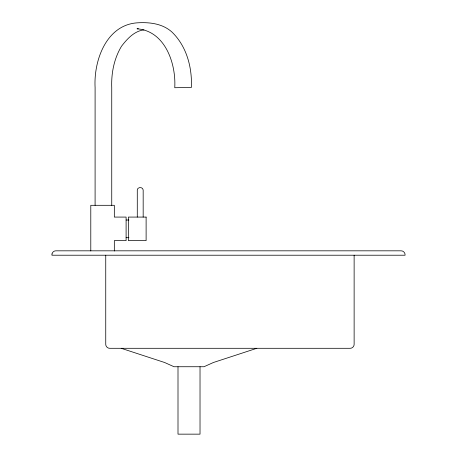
<?xml version="1.0" encoding="UTF-8"?>
<svg xmlns="http://www.w3.org/2000/svg" width="457" height="457" viewBox="0 0 457 457"><rect width="100%" height="100%" fill="white"/><g stroke="black" fill="none" stroke-linecap="round" stroke-linejoin="round"><path stroke-width="0.69" d="M256.834 348.297L213.419 362.498L203.999 366.737L174.026 366.737L164.606 362.498L121.185 348.297M143.961 29.882C134.227 31.053 127.137 38.919 121.488 46.277C114.01 58.736 111.188 73.246 111.742 87.658L111.742 205.307M138.391 28.791L137.003 28.791C165.131 30.916 176.162 63.529 174.751 87.727L191.392 87.453C192.226 67.282 186.61 46.031 171.649 31.767C162.058 23.421 149.216 22.056 137.003 22.85C106.104 25.152 93.622 60.844 95.096 87.521L95.096 205.307M126.103 220.023L128.908 220.023M126.103 237.68L128.908 237.68M354.129 255.217L354.129 344.372C354.164 346.469 352.307 348.325 350.205 348.297L109.669 348.297C107.572 348.325 105.716 346.469 105.744 344.372L105.744 255.217M200.023 366.737L200.023 434.15L178.002 434.15L178.002 366.737M143.172 217.081L143.172 190.003C143.167 186.759 137.289 186.759 137.283 190.003L137.283 217.081M114.33 251.007L114.33 240.622L126.103 240.622L126.103 217.081L114.33 217.081L114.33 205.307L90.789 205.307L90.789 250.967M52.001 253.983L51.921 255.217L405.079 255.217C405.33 252.967 403.445 250.779 401.155 250.824L55.845 250.824C54.023 250.813 52.344 252.195 52.001 253.983M146.114 217.081L128.394 217.081L128.394 240.622L146.114 240.622L146.114 217.081"/></g></svg>
